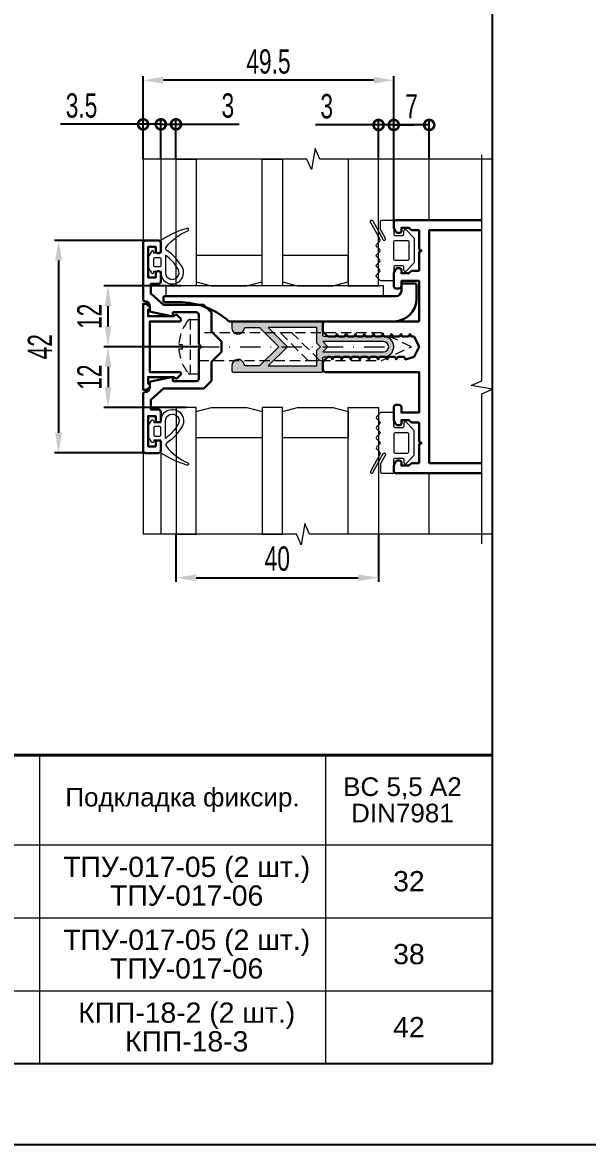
# Model space of a CAD drawing. Extents: x -37 to 8820, y -336 to 478.
# Drawn here: x 8322 to 8391.7, y 0 to 138.5 of the extents above; entities that cross this region are included whole.
import ezdxf

# ---------------------------------------------------------------- set-up
doc = ezdxf.new("R2010")
doc.units = 0
doc.header["$LTSCALE"] = 5
doc.linetypes.add('DASHDOT', pattern=[1, 0.5, -0.25, 0, -0.25])
doc.linetypes.add('HIDDEN', pattern=[0.375, 0.25, -0.125])
doc.layers.get('0').update_dxf_attribs({"linetype": 'CONTINUOUS', "lineweight": 30})
doc.layers.get('DEFPOINTS').update_dxf_attribs({"linetype": 'CONTINUOUS'})
for name, color, linetype, lineweight in [('1', 6, 'DASHDOT', 13), ('2', 3, 'HIDDEN', 13), ('3', 1, 'CONTINUOUS', 20), ('Dimentions', 5, 'CONTINUOUS', 15), ('Glass', 5, 'CONTINUOUS', 20), ('Герлен', 7, 'CONTINUOUS', 60), ('Зигзаг', 1, 'CONTINUOUS', 15), ('Конструкции', 252, 'CONTINUOUS', 20), ('Подкладки', 1, 'CONTINUOUS', 20), ('Рамки', 1, 'CONTINUOUS', 15), ('Текстовый', 7, 'CONTINUOUS', 9), ('Уплотнители', 1, 'CONTINUOUS', 20), ('Штриховка', 1, 'CONTINUOUS', 5)]:
    doc.layers.add(name, color=color, linetype=linetype, lineweight=lineweight)
doc.layers.add('Скрытые', color=14, linetype='CONTINUOUS', plot=False)
doc.styles.add('3', font='RUSS.SHX', dxfattribs={"width": 0.7, "height": 3})
doc.styles.add('4', font='RUSS.shx', dxfattribs={"width": 0.7, "height": 3.5})
doc.styles.add('Каталожный', font='arial.ttf', dxfattribs={"height": 2.5})
doc.dimstyles.new('MX1_6', dxfattribs={"dimtxt": 3, "dimasz": 2.5, "dimexe": 0.5, "dimexo": 0, "dimgap": 0.8, "dimtad": 1, "dimlfac": 1.6, "dimdsep": 46, "dimtxsty": '3', "dimcen": 0, "dimclrd": 256, "dimclre": 256, "dimclrt": 256, "dimaunit": 1, "dimadec": 0, "dimazin": 0, "dimtfac": 1, "dimtmove": 0, "dimatfit": 1, "dimfxl": 1, "dimtvp": 1, "dimtolj": 1, "dimtzin": 0, "dimarcsym": 0})

# ---------------------------------------------------------------- blocks, each defined once
blk = doc.blocks.new('_DotSmall')
at = {"color": 0, "linetype": 'ByBlock', "const_width": 0.5}
blk.add_lwpolyline([(-0.0625, 0, 1), (0.0625, 0, 1)], format="xyb", close=True, dxfattribs=at)
blk = doc.blocks.new('*D97')
at = {"layer": 'DEFPOINTS', "color": 0, "linetype": 'Continuous', "transparency": 16777216}
for p in [(8367.82, 125.89), (8365.94, 121.67), (8367.82, 113.82)]:
    blk.add_point(p, dxfattribs=at)
at = {"layer": 'Dimentions', "linetype": 'Continuous', "lineweight": -2, "transparency": 16777216}
for p, q in [((8365.94, 121.67), (8365.94, 126.39)), ((8367.82, 113.82), (8367.82, 126.39)), ((8365.94, 125.89), (8358.14, 125.89)), ((8367.82, 125.89), (8365.94, 125.89)), ((8367.82, 125.89), (8370.32, 125.89))]:
    blk.add_line(p, q, dxfattribs=at)
at = {"layer": 'Dimentions', "linetype": 'Continuous', "lineweight": -2, "transparency": 16777216, "xscale": 2.5, "yscale": 2.5, "zscale": 2.5}
blk.add_blockref('_DotSmall', (8365.94, 125.89), dxfattribs=at)
at = {"layer": 'Dimentions', "linetype": 'Continuous', "lineweight": -2, "transparency": 16777216, "xscale": 2.5, "yscale": 2.5, "zscale": 2.5, "rotation": 180}
blk.add_blockref('_DotSmall', (8367.82, 125.89), dxfattribs=at)
at = {"layer": 'Dimentions', "linetype": 'Continuous', "transparency": 16777216, "insert": (8359.54, 128.19), "char_height": 3, "attachment_point": 5, "style": '3'}
blk.add_mtext('\\A1;3', dxfattribs=at)
blk = doc.blocks.new('*D98')
at = {"layer": 'DEFPOINTS', "color": 0, "linetype": 'Continuous', "transparency": 16777216}
for p in [(8336.88, 131.41), (8336.88, 121.67), (8367.82, 121.67)]:
    blk.add_point(p, dxfattribs=at)
at = {"layer": 'Dimentions', "linetype": 'Continuous', "lineweight": -2, "transparency": 16777216}
for p, q in [((8336.88, 121.67), (8336.88, 131.91)), ((8367.82, 121.67), (8367.82, 131.91)), ((8365.32, 131.41), (8339.38, 131.41))]:
    blk.add_line(p, q, dxfattribs=at)
at = {"layer": 'Dimentions', "linetype": 'Continuous', "transparency": 16777216}
for points in [[(8339.38, 131.83), (8339.38, 130.99), (8336.88, 131.41)], [(8365.32, 131.83), (8365.32, 130.99), (8367.82, 131.41)]]:
    blk.add_solid(points, dxfattribs=at)
at = {"layer": 'Dimentions', "linetype": 'Continuous', "transparency": 16777216, "insert": (8352.35, 133.71), "char_height": 3, "attachment_point": 5, "style": '3'}
blk.add_mtext('\\A1;49.5', dxfattribs=at)
blk = doc.blocks.new('*D99')
at = {"layer": 'DEFPOINTS', "color": 0, "linetype": 'Continuous', "transparency": 16777216}
for p in [(8340.94, 75.36), (8365.94, 75.36), (8365.94, 69.98)]:
    blk.add_point(p, dxfattribs=at)
at = {"layer": 'Dimentions', "linetype": 'Continuous', "lineweight": -2, "transparency": 16777216}
for p, q in [((8340.94, 75.36), (8340.94, 69.48)), ((8365.94, 75.36), (8365.94, 69.48)), ((8343.44, 69.98), (8363.44, 69.98))]:
    blk.add_line(p, q, dxfattribs=at)
at = {"layer": 'Dimentions', "linetype": 'Continuous', "transparency": 16777216}
for points in [[(8343.44, 70.4), (8343.44, 69.57), (8340.94, 69.98)], [(8363.44, 70.4), (8363.44, 69.57), (8365.94, 69.98)]]:
    blk.add_solid(points, dxfattribs=at)
at = {"layer": 'Dimentions', "linetype": 'Continuous', "transparency": 16777216, "insert": (8353.44, 72.33), "char_height": 3, "attachment_point": 5, "style": '3'}
blk.add_mtext('\\A1;40', dxfattribs=at)
blk = doc.blocks.new('*D100')
at = {"layer": 'DEFPOINTS', "color": 0, "linetype": 'Continuous', "transparency": 16777216}
for p in [(8340.94, 125.97), (8339.07, 121.67), (8340.94, 121.67)]:
    blk.add_point(p, dxfattribs=at)
at = {"layer": 'Dimentions', "linetype": 'Continuous', "lineweight": -2, "transparency": 16777216}
for p, q in [((8339.07, 121.67), (8339.07, 126.47)), ((8340.94, 121.67), (8340.94, 126.47)), ((8339.07, 125.97), (8336.57, 125.97)), ((8339.07, 125.97), (8340.94, 125.97)), ((8340.94, 125.97), (8348.74, 125.97))]:
    blk.add_line(p, q, dxfattribs=at)
at = {"layer": 'Dimentions', "linetype": 'Continuous', "lineweight": -2, "transparency": 16777216, "xscale": 2.5, "yscale": 2.5, "zscale": 2.5}
blk.add_blockref('_DotSmall', (8339.07, 125.97), dxfattribs=at)
at = {"layer": 'Dimentions', "linetype": 'Continuous', "lineweight": -2, "transparency": 16777216, "xscale": 2.5, "yscale": 2.5, "zscale": 2.5, "rotation": 180}
blk.add_blockref('_DotSmall', (8340.94, 125.97), dxfattribs=at)
at = {"layer": 'Dimentions', "linetype": 'Continuous', "transparency": 16777216, "insert": (8347.34, 128.27), "char_height": 3, "attachment_point": 5, "style": '3'}
blk.add_mtext('\\A1;3', dxfattribs=at)
blk = doc.blocks.new('*D101')
at = {"layer": 'DEFPOINTS', "color": 0, "linetype": 'Continuous', "transparency": 16777216}
for p in [(8367.82, 125.89), (8367.82, 121.67), (8372.19, 121.67)]:
    blk.add_point(p, dxfattribs=at)
at = {"layer": 'Dimentions', "linetype": 'Continuous', "lineweight": -2, "transparency": 16777216}
for p, q in [((8367.82, 121.67), (8367.82, 126.39)), ((8372.19, 121.67), (8372.19, 126.39)), ((8372.19, 125.89), (8367.82, 125.89))]:
    blk.add_line(p, q, dxfattribs=at)
at = {"layer": 'Dimentions', "linetype": 'Continuous', "lineweight": -2, "transparency": 16777216, "xscale": 2.5, "yscale": 2.5, "zscale": 2.5, "rotation": 180}
blk.add_blockref('_DotSmall', (8367.82, 125.89), dxfattribs=at)
at = {"layer": 'Dimentions', "linetype": 'Continuous', "lineweight": -2, "transparency": 16777216, "xscale": 2.5, "yscale": 2.5, "zscale": 2.5}
blk.add_blockref('_DotSmall', (8372.19, 125.89), dxfattribs=at)
at = {"layer": 'Dimentions', "linetype": 'Continuous', "transparency": 16777216, "insert": (8370, 128.19), "char_height": 3, "attachment_point": 5, "style": '3'}
blk.add_mtext('\\A1;7', dxfattribs=at)
blk = doc.blocks.new('*D102')
at = {"layer": 'DEFPOINTS', "color": 0, "linetype": 'Continuous', "transparency": 16777216}
for p in [(8336.88, 125.97), (8339.07, 122.21), (8336.88, 121.67)]:
    blk.add_point(p, dxfattribs=at)
at = {"layer": 'Dimentions', "linetype": 'Continuous', "lineweight": -2, "transparency": 16777216}
for p, q in [((8336.88, 121.67), (8336.88, 126.47)), ((8339.07, 122.21), (8339.07, 126.47)), ((8336.88, 125.97), (8326.68, 125.97)), ((8339.07, 125.97), (8336.88, 125.97)), ((8339.07, 125.97), (8341.57, 125.97))]:
    blk.add_line(p, q, dxfattribs=at)
at = {"layer": 'Dimentions', "linetype": 'Continuous', "lineweight": -2, "transparency": 16777216, "xscale": 2.5, "yscale": 2.5, "zscale": 2.5}
blk.add_blockref('_DotSmall', (8336.88, 125.97), dxfattribs=at)
at = {"layer": 'Dimentions', "linetype": 'Continuous', "lineweight": -2, "transparency": 16777216, "xscale": 2.5, "yscale": 2.5, "zscale": 2.5, "rotation": 180}
blk.add_blockref('_DotSmall', (8339.07, 125.97), dxfattribs=at)
at = {"layer": 'Dimentions', "linetype": 'Continuous', "transparency": 16777216, "insert": (8329.28, 128.27), "char_height": 3, "attachment_point": 5, "style": '3'}
blk.add_mtext('\\A1;3.5', dxfattribs=at)
blk = doc.blocks.new('KP45571')
at = {"lineweight": -2, "flags": 128}
blk.add_lwpolyline([(6.21, -5.01, -0.414214), (6.21, -5.44), (5.54, -6.11, -0.668179), (5, -5.88), (5, 0), (-5, 0), (-5, -5.88, -0.668179), (-5.54, -6.11), (-6.21, -5.44, -0.414214), (-6.21, -5.01), (-6, -4.8), (-6, 0.3), (-7.3, 0.3), (-7.3, 0.3, -0.414214), (-7.6, 0), (-8, 0), (-8.5, 0.7), (-8.5, 1.3), (8.5, 1.3), (8.5, 0.7), (8, 0), (7.6, 0, -0.414214), (7.3, 0.3), (6, 0.3), (6, -4.8)], format="xyb", close=True, dxfattribs=at)
at = {"layer": '3', "style": '4', "width": 0.7, "flags": 3}
blk.add_attdef('КП45571', (0, 1.3), '', height=3.5, dxfattribs=at)
blk = doc.blocks.new('*D202')
at = {"layer": 'DEFPOINTS', "color": 0, "transparency": 16777216}
for p in [(8332.55, 106.01), (8341.57, 106.01), (8343.75, 98.51)]:
    blk.add_point(p, dxfattribs=at)
at = {"layer": 'Dimentions', "lineweight": -2, "transparency": 16777216}
for p, q in [((8341.57, 106.01), (8332.05, 106.01)), ((8332.55, 101.01), (8332.55, 103.51)), ((8343.75, 98.51), (8332.05, 98.51))]:
    blk.add_line(p, q, dxfattribs=at)
at = {"layer": 'Dimentions', "transparency": 16777216}
for points in [[(8332.14, 103.51), (8332.97, 103.51), (8332.55, 106.01)], [(8332.14, 101.01), (8332.97, 101.01), (8332.55, 98.51)]]:
    blk.add_solid(points, dxfattribs=at)
at = {"layer": 'Dimentions', "transparency": 16777216, "insert": (8330.25, 102.26), "char_height": 3, "attachment_point": 5, "rotation": 90, "style": '3'}
blk.add_mtext('\\A1;12', dxfattribs=at)
blk = doc.blocks.new('*D203')
at = {"layer": 'DEFPOINTS', "color": 0, "transparency": 16777216}
for p in [(8343.75, 98.51), (8332.55, 91.01), (8342.19, 91.01)]:
    blk.add_point(p, dxfattribs=at)
at = {"layer": 'Dimentions', "lineweight": -2, "transparency": 16777216}
for p, q in [((8343.75, 98.51), (8332.05, 98.51)), ((8332.55, 96.01), (8332.55, 93.51)), ((8342.19, 91.01), (8332.05, 91.01))]:
    blk.add_line(p, q, dxfattribs=at)
at = {"layer": 'Dimentions', "transparency": 16777216}
for points in [[(8332.14, 96.01), (8332.97, 96.01), (8332.55, 98.51)], [(8332.14, 93.51), (8332.97, 93.51), (8332.55, 91.01)]]:
    blk.add_solid(points, dxfattribs=at)
at = {"layer": 'Dimentions', "transparency": 16777216, "insert": (8330.25, 94.76), "char_height": 3, "attachment_point": 5, "rotation": 90, "style": '3'}
blk.add_mtext('\\A1;12', dxfattribs=at)
blk = doc.blocks.new('*D204')
at = {"layer": 'DEFPOINTS', "color": 0, "transparency": 16777216}
for p in [(8337.19, 111.64), (8326.45, 85.39), (8337.19, 85.39)]:
    blk.add_point(p, dxfattribs=at)
at = {"layer": 'Dimentions', "lineweight": -2, "transparency": 16777216}
for p, q in [((8337.19, 111.64), (8325.95, 111.64)), ((8326.45, 109.14), (8326.45, 87.89)), ((8337.19, 85.39), (8325.95, 85.39))]:
    blk.add_line(p, q, dxfattribs=at)
at = {"layer": 'Dimentions', "transparency": 16777216}
for points in [[(8326.03, 109.14), (8326.87, 109.14), (8326.45, 111.64)], [(8326.03, 87.89), (8326.87, 87.89), (8326.45, 85.39)]]:
    blk.add_solid(points, dxfattribs=at)
at = {"layer": 'Dimentions', "transparency": 16777216, "insert": (8324.15, 98.51), "char_height": 3, "attachment_point": 5, "rotation": 90, "style": '3'}
blk.add_mtext('\\A1;42', dxfattribs=at)

msp = doc.modelspace()

# ---------------------------------------------------------------- hatches: boundary and pattern name
at = {"layer": 'Штриховка'}
h = msp.add_hatch(color=256, dxfattribs=at)
h.dxf.hatch_style = 1
edge = h.paths.add_edge_path(flags=16)
edge.add_line((8359.692, 98.5119), (8359.067, 97.8869))
edge.add_line((8359.067, 97.8869), (8366.567, 97.8869))
edge.add_arc((8366.567, 98.5119), 0.625, 270, 450)
edge.add_line((8366.567, 99.1369), (8359.067, 99.1369))
edge.add_line((8359.067, 99.1369), (8359.692, 98.5119))
h.paths.add_polyline_path([(8358.317, 98.0726), (8358.7563, 98.5119), (8358.317, 98.9512), (8358.317, 100.8869), (8352.3151, 100.8869), (8354.6901, 98.5119), (8352.3151, 96.1369), (8358.317, 96.1369)], flags=16)
edge = h.paths.add_edge_path()
edge.add_line((8359.067, 95.5744), (8359.067, 97.1056))
edge.add_arc((8359.2232, 97.1056), 0.1562, 90, 180, ccw=False)
edge.add_line((8359.2232, 97.2619), (8363.317, 97.2619))
edge.add_arc((8363.442, 97.3556), 0.1562, 216.869898, 323.130102)
edge.add_line((8363.567, 97.2619), (8366.567, 97.2619))
edge.add_arc((8366.567, 98.5119), 1.25, 270, 450)
edge.add_line((8366.567, 99.7619), (8363.567, 99.7619))
edge.add_arc((8363.442, 99.6681), 0.1562, 36.869898, 143.130102)
edge.add_line((8363.317, 99.7619), (8359.2232, 99.7619))
edge.add_arc((8359.2232, 99.9181), 0.1562, 180, 270, ccw=False)
edge.add_line((8359.067, 99.9181), (8359.067, 101.4494))
edge.add_arc((8358.8795, 101.4494), 0.1875, 0, 90)
edge.add_line((8358.8795, 101.6369), (8348.0045, 101.6369))
edge.add_arc((8348.0045, 101.4494), 0.1875, 90, 180)
edge.add_line((8347.817, 101.4494), (8347.817, 100.8556))
edge.add_arc((8348.5982, 100.8556), 0.7812, 180, 350.718201)
edge.add_arc((8349.5543, 100.6994), 0.1875, 90, 170.718201, ccw=False)
edge.add_line((8349.5543, 100.8869), (8351.2545, 100.8869))
edge.add_line((8351.2545, 100.8869), (8353.6295, 98.5119))
edge.add_line((8353.6295, 98.5119), (8351.2545, 96.1369))
edge.add_line((8351.2545, 96.1369), (8349.5543, 96.1369))
edge.add_arc((8349.5543, 96.3244), 0.1875, 189.281799, 270, ccw=False)
edge.add_arc((8348.5982, 96.1681), 0.7812, 9.281799, 180)
edge.add_line((8347.817, 96.1681), (8347.817, 95.5744))
edge.add_arc((8348.0045, 95.5744), 0.1875, 180, 270)
edge.add_line((8348.0045, 95.3869), (8358.8795, 95.3869))
edge.add_arc((8358.8795, 95.5744), 0.1875, 270, 360)

# ---------------------------------------------------------------- linework, layer by layer
msp.add_lwpolyline([(8378.6821, 82.8869), (8368.1295, 82.8869, -0.41421356), (8367.817, 83.1994), (8367.817, 83.7801, -0.11643382), (8367.8368, 83.864), (8368.0777, 84.3457, -0.28407904), (8368.2454, 84.4494), (8368.567, 84.4494, -0.41421356), (8368.7545, 84.2619), (8368.7545, 83.8244), (8369.692, 83.8244), (8369.9496, 84.082, -0.19891237), (8370.0821, 84.1369), (8370.942, 84.1369), (8370.942, 86.3648, -0.28407904), (8371.0456, 86.5325), (8371.2545, 86.6369), (8371.0456, 86.7413, -0.28407904), (8370.942, 86.909), (8370.942, 89.1369), (8370.0821, 89.1369, -0.19891237), (8369.9496, 89.1918), (8369.692, 89.4494), (8368.7545, 89.4494), (8368.7545, 89.0119, -0.41421356), (8368.567, 88.8244), (8368.2454, 88.8244, -0.28407904), (8368.0777, 88.928), (8367.8368, 89.4098, -0.11643382), (8367.817, 89.4937), (8367.817, 91.0119, -0.41421356), (8368.1295, 91.3244), (8368.442, 91.3244, -0.41421356), (8368.7545, 91.0119), (8368.7545, 90.3869), (8370.942, 90.3869), (8370.942, 95.3869), (8359.3795, 95.3869, -0.41421356), (8359.067, 95.6994), (8359.067, 96.5592, -0.19891237), (8359.1219, 96.6918), (8359.6371, 97.207, -0.19891237), (8359.7696, 97.2619), (8359.9823, 97.2619, -0.28407904), (8360.15, 97.1582), (8360.2545, 96.9494), (8360.3589, 97.1582, -0.28407904), (8360.5266, 97.2619), (8361.1073, 97.2619, -0.28407904), (8361.275, 97.1582), (8361.3795, 96.9494), (8361.4839, 97.1582, -0.28407904), (8361.6516, 97.2619), (8362.2323, 97.2619, -0.28407904), (8362.4, 97.1582), (8362.5045, 96.9494), (8362.6089, 97.1582, -0.28407904), (8362.7766, 97.2619), (8363.3573, 97.2619, -0.28407904), (8363.525, 97.1582), (8363.6295, 96.9494), (8363.7339, 97.1582, -0.28407904), (8363.9016, 97.2619), (8364.4823, 97.2619, -0.28407904), (8364.65, 97.1582), (8364.7545, 96.9494), (8364.8589, 97.1582, -0.28407904), (8365.0266, 97.2619), (8365.6073, 97.2619, -0.28407904), (8365.775, 97.1582), (8365.8795, 96.9494), (8365.9839, 97.1582, -0.28407904), (8366.1516, 97.2619), (8366.7323, 97.2619, -0.28407904), (8366.9, 97.1582), (8367.0045, 96.9494), (8367.1089, 97.1582, -0.28407904), (8367.2766, 97.2619), (8367.8573, 97.2619, -0.28407904), (8368.025, 97.1582), (8368.1295, 96.9494), (8368.2339, 97.1582, -0.28407904), (8368.4016, 97.2619), (8368.9823, 97.2619, -0.28407904), (8369.15, 97.1582), (8369.2545, 96.9494), (8370.317, 97.2619), (8370.942, 98.5119), (8370.317, 99.7619), (8370.0891, 99.7619, -0.28407904), (8369.9214, 99.8655), (8369.817, 100.0744), (8369.7125, 99.8655, -0.28407904), (8369.5448, 99.7619), (8368.9641, 99.7619, -0.28407904), (8368.7964, 99.8655), (8368.692, 100.0744), (8368.5875, 99.8655, -0.28407904), (8368.4198, 99.7619), (8367.8391, 99.7619, -0.28407904), (8367.6714, 99.8655), (8367.567, 100.0744), (8367.4625, 99.8655, -0.28407904), (8367.2948, 99.7619), (8366.7141, 99.7619, -0.28407904), (8366.5464, 99.8655), (8366.442, 100.0744), (8366.3375, 99.8655, -0.28407904), (8366.1698, 99.7619), (8365.5891, 99.7619, -0.28407904), (8365.4214, 99.8655), (8365.317, 100.0744), (8365.2125, 99.8655, -0.28407904), (8365.0448, 99.7619), (8364.4641, 99.7619, -0.28407904), (8364.2964, 99.8655), (8364.192, 100.0744), (8364.0875, 99.8655, -0.28407904), (8363.9198, 99.7619), (8363.3391, 99.7619, -0.28407904), (8363.1714, 99.8655), (8363.067, 100.0744), (8362.9625, 99.8655, -0.28407904), (8362.7948, 99.7619), (8362.2141, 99.7619, -0.28407904), (8362.0464, 99.8655), (8361.942, 100.0744), (8361.8375, 99.8655, -0.28407904), (8361.6698, 99.7619), (8361.0891, 99.7619, -0.28407904), (8360.9214, 99.8655), (8360.817, 100.0744), (8360.7125, 99.8655, -0.28407904), (8360.5448, 99.7619), (8359.7696, 99.7619, -0.19891237), (8359.6371, 99.8168), (8359.1219, 100.332, -0.19891237), (8359.067, 100.4646), (8359.067, 101.3244, -0.41421356), (8359.3795, 101.6369), (8370.942, 101.6369), (8370.942, 106.6369), (8368.7545, 106.6369), (8368.7545, 106.0119, -0.41421356), (8368.442, 105.6994), (8368.1295, 105.6994, -0.41421356), (8367.817, 106.0119), (8367.817, 107.5301, -0.11643382), (8367.8368, 107.614), (8368.0777, 108.0957, -0.28407904), (8368.2454, 108.1994), (8368.567, 108.1994, -0.41421356), (8368.7545, 108.0119), (8368.7545, 107.5744), (8369.692, 107.5744), (8369.9496, 107.832, -0.19891237), (8370.0821, 107.8869), (8370.942, 107.8869), (8370.942, 110.1148, -0.28407904), (8371.0456, 110.2825), (8371.2545, 110.3869), (8371.0456, 110.4913, -0.28407904), (8370.942, 110.659), (8370.942, 112.8869), (8370.0821, 112.8869, -0.19891237), (8369.9496, 112.9418), (8369.692, 113.1994), (8368.7545, 113.1994), (8368.7545, 112.7619, -0.41421356), (8368.567, 112.5744), (8368.2454, 112.5744, -0.28407904), (8368.0777, 112.678), (8367.8368, 113.1598, -0.11643382), (8367.817, 113.2437), (8367.817, 113.8244, -0.41421356), (8368.1295, 114.1369), (8378.6821, 114.1369)], format="xyb")
msp.add_lwpolyline([(8378.6821, 84.1369), (8372.192, 84.1369), (8372.192, 112.8869), (8378.6821, 112.8869)])
for points in [[(8339.067, 106.5744), (8339.067, 107.6369, 0.41421356), (8338.8795, 107.8244), (8338.6295, 107.8244, 0.41421356), (8338.442, 107.6369), (8338.442, 107.0744), (8337.5045, 107.0744), (8337.5045, 110.8244), (8338.442, 110.8244), (8338.442, 110.2619, 0.41421356), (8338.6295, 110.0744), (8338.8795, 110.0744, 0.41421356), (8339.067, 110.2619), (8339.067, 111.3244, 0.41421356), (8338.7545, 111.6369), (8337.192, 111.6369, 0.41421356), (8336.8795, 111.3244), (8336.8795, 104.3244, 0.41421356), (8337.067, 104.1369, -0.41421356), (8337.692, 103.5119), (8337.692, 102.9808, 0.35411857), (8337.8405, 102.7974), (8340.3405, 102.266, 0.47697553), (8340.567, 102.4494), (8340.567, 102.7619), (8343.442, 102.7619, -0.41421356), (8343.7545, 102.4494), (8343.7545, 98.9021, 0.19891237), (8343.8094, 98.7695), (8344.067, 98.5119), (8343.8094, 98.2543, 0.19891237), (8343.7545, 98.1217), (8343.7545, 94.5744, -0.41421356), (8343.442, 94.2619), (8340.567, 94.2619), (8340.567, 94.5744, 0.47697553), (8340.3405, 94.7578), (8337.8405, 94.2264, 0.35411857), (8337.692, 94.043), (8337.692, 93.5119, -0.41421356), (8337.067, 92.8869, 0.41421356), (8336.8795, 92.6994), (8336.8795, 85.6994, 0.41421356), (8337.192, 85.3869), (8338.7545, 85.3869, 0.41421356), (8339.067, 85.6994), (8339.067, 86.7619, 0.41421356), (8338.8795, 86.9494), (8338.6295, 86.9494, 0.41421356), (8338.442, 86.7619), (8338.442, 86.1994), (8337.5045, 86.1994), (8337.5045, 89.9494), (8338.442, 89.9494), (8338.442, 89.3869, 0.41421356), (8338.6295, 89.1994), (8338.8795, 89.1994, 0.41421356), (8339.067, 89.3869), (8339.067, 90.4494, 0.41421356), (8338.7545, 90.7619), (8337.817, 90.7619), (8337.8168, 91.9494), (8339.3795, 93.3556), (8344.3018, 93.3556, 0.19891237), (8344.4344, 93.4106), (8345.2621, 94.2382, 0.19891237), (8345.317, 94.3708), (8345.317, 96.6369), (8346.5121, 97.832, 0.19891237), (8346.567, 97.9646), (8346.567, 99.0592, 0.19891237), (8346.5121, 99.1918), (8345.317, 100.3869), (8345.317, 102.653, 0.19891237), (8345.2621, 102.7856), (8344.4344, 103.6132, 0.19891237), (8344.3018, 103.6681), (8339.3795, 103.6681), (8337.817, 105.0744), (8337.817, 106.2619), (8338.7545, 106.2619, 0.41421356)], [(8347.5617, 101.6369, -0.18203679), (8347.438, 101.6835, 0.18203679), (8341.2545, 104.0119), (8339.567, 104.0119, -0.41421356), (8339.3795, 104.1994), (8339.3795, 104.5744, -0.41421356), (8339.567, 104.7619), (8368.1295, 104.7619, 0.41421356), (8368.7545, 105.3869), (8368.7545, 106.1369, -0.41421356), (8368.942, 106.3244), (8370.442, 106.3244, -0.41421356), (8370.6295, 106.1369), (8370.6295, 104.4494, -0.41421356), (8367.817, 101.6369)]]:
    msp.add_lwpolyline(points, format="xyb", close=True)
at = {"layer": '1'}
msp.add_line((8343.7545, 98.5119), (8367.5045, 98.5119), dxfattribs=at)
at = {"layer": '2'}
msp.add_line((8342.6984, 101.8869), (8342.6984, 95.1369), dxfattribs=at)
msp.add_lwpolyline([(8341.2916, 98.7575, -0.16184886), (8342.4574, 101.7733, -0.22388754), (8342.6984, 101.8869), (8343.7545, 101.8869), (8343.7545, 95.1369), (8342.6984, 95.1369, -0.22388754), (8342.4574, 95.2505, -0.16184886), (8341.2916, 98.2663), (8341.7293, 98.2663), (8341.7293, 98.7575)], format="xyb", close=True, dxfattribs=at)
for points in [[(8343.7545, 96.7931), (8366.3186, 96.7931), (8370.0045, 98.5119), (8366.3186, 100.2306), (8343.7545, 100.2306)], [(8353.8236, 100.2306), (8357.2611, 96.7931), (8358.6934, 96.7931), (8355.2559, 100.2306)]]:
    msp.add_lwpolyline(points, close=True, dxfattribs=at)
at = {"layer": '3'}
for points in [[(8342.4061, 112.8355, 1.0422603), (8342.2786, 113.1205, 0.06938651), (8339.1392, 111.6833, 0.25612166), (8339.067, 111.5516), (8339.067, 110.0431), (8338.192, 110.0431), (8338.192, 110.1994, 0.76732699), (8337.9004, 110.2775), (8337.5879, 109.7363, 0.1316525), (8337.567, 109.6581), (8337.567, 108.2407, 0.1316525), (8337.5879, 108.1625), (8337.9004, 107.6213, 0.76732699), (8338.192, 107.6994), (8338.192, 107.8556), (8339.067, 107.8556), (8339.067, 107.6681, 1.30631166), (8341.6878, 108.3768, 0.11066769), (8339.8276, 110.3793, -0.42927293), (8339.7562, 110.8267, -0.13544749)], [(8339.067, 109.3869), (8339.067, 108.5119, -0.41421356), (8338.9107, 108.3556), (8338.3482, 108.3556, -0.41421356), (8338.192, 108.5119), (8338.192, 109.3869, -0.41421356), (8338.3482, 109.5431), (8338.9107, 109.5431, -0.41421356)], [(8339.6295, 107.6681, 1.30631166), (8341.202, 108.0934, 0.10411857), (8339.6295, 109.8306)], [(8359.067, 95.5744), (8359.067, 97.1056, -0.41421356), (8359.2232, 97.2619), (8363.317, 97.2619, 0.5), (8363.567, 97.2619), (8366.567, 97.2619, 1), (8366.567, 99.7619), (8363.567, 99.7619, 0.5), (8363.317, 99.7619), (8359.2232, 99.7619, -0.41421356), (8359.067, 99.9181), (8359.067, 101.4494, 0.41421356), (8358.8795, 101.6369), (8348.0045, 101.6369, 0.41421356), (8347.817, 101.4494), (8347.817, 100.8556, 0.92211283), (8349.3692, 100.7296, -0.36752318), (8349.5543, 100.8869), (8351.2545, 100.8869), (8353.6295, 98.5119), (8351.2545, 96.1369), (8349.5543, 96.1369, -0.36752318), (8349.3692, 96.2942, 0.92211283), (8347.817, 96.1681), (8347.817, 95.5744, 0.41421356), (8348.0045, 95.3869), (8358.8795, 95.3869, 0.41421356)], [(8359.692, 98.5119), (8359.067, 97.8869), (8366.567, 97.8869, 1), (8366.567, 99.1369), (8359.067, 99.1369), (8359.692, 98.5119)], [(8342.4061, 84.1883, -1.0422603), (8342.2786, 83.9033, -0.06938651), (8339.1392, 85.3405, -0.25612166), (8339.067, 85.4722), (8339.067, 86.9806), (8338.192, 86.9806), (8338.192, 86.8244, -0.76732699), (8337.9004, 86.7463), (8337.5879, 87.2875, -0.1316525), (8337.567, 87.3657), (8337.567, 88.7831, -0.1316525), (8337.5879, 88.8613), (8337.9004, 89.4025, -0.76732699), (8338.192, 89.3244), (8338.192, 89.1681), (8339.067, 89.1681), (8339.067, 89.3556, -1.30631166), (8341.6878, 88.647, -0.11066769), (8339.8276, 86.6445, 0.42927293), (8339.7562, 86.1971, 0.13544749)], [(8339.6295, 89.3556, -1.30631166), (8341.202, 88.9304, -0.10411857), (8339.6295, 87.1931)], [(8339.067, 87.6369), (8339.067, 88.5119, 0.41421356), (8338.9107, 88.6681), (8338.3482, 88.6681, 0.41421356), (8338.192, 88.5119), (8338.192, 87.6369, 0.41421356), (8338.3482, 87.4806), (8338.9107, 87.4806, 0.41421356)]]:
    msp.add_lwpolyline(points, format="xyb", close=True, dxfattribs=at)
msp.add_lwpolyline([(8358.317, 98.0726), (8358.7563, 98.5119), (8358.317, 98.9512), (8358.317, 100.8869), (8352.3151, 100.8869), (8354.6901, 98.5119), (8352.3151, 96.1369), (8358.317, 96.1369)], close=True, dxfattribs=at)
at = {"layer": 'Glass'}
for points in [[(8343.442, 121.6671), (8343.442, 106.0119), (8340.942, 106.0119), (8340.942, 121.6671)], [(8354.067, 121.6671), (8354.067, 106.0118), (8351.567, 106.0118), (8351.567, 121.6671)], [(8362.192, 121.6671), (8362.192, 106.0118), (8365.942, 106.0118), (8365.942, 121.6671)], [(8351.567, 106.5142), (8351.567, 109.7618), (8343.442, 109.7618), (8343.442, 106.5142), (8345.317, 106.0118), (8349.692, 106.0118)], [(8362.192, 106.5142), (8362.192, 109.7618), (8354.067, 109.7618), (8354.067, 106.5142), (8355.942, 106.0118), (8360.317, 106.0118)], [(8343.442, 75.3567), (8343.442, 91.0119), (8340.942, 91.0119), (8340.942, 75.3567)], [(8351.567, 90.5096), (8351.567, 87.262), (8343.442, 87.262), (8343.442, 90.5096), (8345.317, 91.012), (8349.692, 91.012)], [(8354.067, 75.3567), (8354.067, 91.012), (8351.567, 91.012), (8351.567, 75.3567)], [(8362.192, 90.5096), (8362.192, 87.262), (8354.067, 87.262), (8354.067, 90.5096), (8355.942, 91.012), (8360.317, 91.012)], [(8362.192, 75.3567), (8362.192, 91.012), (8365.942, 91.012), (8365.942, 75.3567)]]:
    msp.add_lwpolyline(points, close=True, dxfattribs=at)
at = {"layer": 'Герлен', "lineweight": 40}
msp.add_line((8215, 48.0868), (8380, 48.0868), dxfattribs=at)
at = {"layer": 'Зигзаг'}
for points in [[(8380, 121.6671), (8358.695, 121.6671), (8358.1142, 122.985), (8357.6786, 120.3723), (8357.0961, 121.6671), (8336.8795, 121.6671)], [(8378.6821, 74.1601), (8378.6821, 92.6851), (8380, 93.2659), (8377.3873, 93.7016), (8378.6821, 94.2841), (8378.6821, 122.2107)], [(8380, 75.3567), (8357.4097, 75.3567), (8356.8288, 76.6746), (8356.3932, 74.0619), (8355.8107, 75.3567), (8336.8795, 75.3567)]]:
    msp.add_lwpolyline(points, dxfattribs=at)
at = {"layer": 'Конструкции'}
for p, q in [((8372.192, 114.1369), (8372.192, 121.6671)), ((8372.192, 75.3567), (8372.192, 82.8869))]:
    msp.add_line(p, q, dxfattribs=at)
for points in [[(8336.8795, 121.6671), (8336.8795, 111.3244)], [(8339.067, 121.6671), (8339.067, 111.3244)], [(8336.8795, 85.6994), (8336.8795, 75.3567)], [(8339.067, 85.6994), (8339.067, 75.3567)]]:
    msp.add_lwpolyline(points, dxfattribs=at)
at = {"layer": 'Подкладки'}
msp.add_lwpolyline([(8339.692, 106.0119), (8339.692, 104.7619), (8366.567, 104.7619), (8366.567, 106.0119)], close=True, dxfattribs=at)
at = {"layer": 'Рамки'}
for p, q in [((8324.104, 48.0868), (8324.104, 10)), ((8359.375, 48.0868), (8359.375, 10)), ((8215, 37), (8380, 37)), ((8215, 28), (8380, 28)), ((8215, 19), (8380, 19)), ((8215, 10), (8380, 10))]:
    msp.add_line(p, q, dxfattribs=at)
at = {"layer": 'Скрытые', "linetype": 'Continuous'}
for points in [[(8400, 297), (8190, 297), (8190, 0), (8400, 0)], [(8380, 10), (8380, 287), (8215, 287), (8215, 10)]]:
    msp.add_lwpolyline(points, close=True, dxfattribs=at)
at = {"layer": 'Уплотнители'}
for points in [[(8366.7778, 111.8677), (8366.2109, 112.9127, -0.12491271), (8366.192, 112.9872), (8366.192, 113.9806, -0.41421356), (8366.3482, 114.1369), (8367.817, 114.1369), (8367.817, 112.4181, 0.41421356), (8367.9732, 112.2619), (8368.9107, 112.2619, 0.41421356), (8369.067, 112.4181), (8369.067, 112.8244, -0.66858666), (8369.3338, 112.9348), (8370.2713, 111.9951, -0.19861919), (8370.317, 111.8848), (8370.317, 108.889, -0.19861919), (8370.2713, 108.7787), (8369.3338, 107.839, -0.66858666), (8369.067, 107.9494), (8369.067, 108.3556, 0.41421356), (8368.9107, 108.5119), (8367.9732, 108.5119, 0.41421356), (8367.817, 108.3556), (8367.817, 106.6369), (8366.2567, 106.6369, -0.19891237), (8366.1462, 106.6827), (8365.6775, 107.1514, -0.41421356), (8365.6775, 107.3724), (8366.0815, 107.7764, 0.41421356), (8366.0815, 107.9974), (8365.6775, 108.4014, -0.41421356), (8365.6775, 108.6224), (8366.0815, 109.0264, 0.41421356), (8366.0815, 109.2474), (8365.6775, 109.6514, -0.41421356), (8365.6775, 109.8724), (8366.0815, 110.2764, 0.41421356), (8366.0815, 110.4974), (8365.6775, 110.9014, -0.41421356), (8365.6775, 111.1224), (8366.1095, 111.5544, 0.33207606), (8366.1364, 111.7394), (8364.9609, 113.9061, -1), (8365.2356, 114.0552), (8366.5032, 111.7186, 1)], [(8369.692, 111.4806), (8369.692, 109.2931, -0.41421356), (8369.5357, 109.1369), (8367.9732, 109.1369, -0.41421356), (8367.817, 109.2931), (8367.817, 111.4806, -0.41421356), (8367.9732, 111.6369), (8369.5357, 111.6369, -0.41421356)], [(8366.7778, 85.1561), (8366.2109, 84.1111, 0.12491271), (8366.192, 84.0366), (8366.192, 83.0431, 0.41421356), (8366.3482, 82.8869), (8367.817, 82.8869), (8367.817, 84.6056, -0.41421356), (8367.9732, 84.7619), (8368.9107, 84.7619, -0.41421356), (8369.067, 84.6056), (8369.067, 84.1994, 0.66858666), (8369.3338, 84.089), (8370.2713, 85.0287, 0.19861919), (8370.317, 85.139), (8370.317, 88.1348, 0.19861919), (8370.2713, 88.2451), (8369.3338, 89.1848, 0.66858666), (8369.067, 89.0744), (8369.067, 88.6681, -0.41421356), (8368.9107, 88.5119), (8367.9732, 88.5119, -0.41421356), (8367.817, 88.6681), (8367.817, 90.3869), (8366.2567, 90.3869, 0.19891237), (8366.1462, 90.3411), (8365.6775, 89.8724, 0.41421356), (8365.6775, 89.6514), (8366.0815, 89.2474, -0.41421356), (8366.0815, 89.0264), (8365.6775, 88.6224, 0.41421356), (8365.6775, 88.4014), (8366.0815, 87.9974, -0.41421356), (8366.0815, 87.7764), (8365.6775, 87.3724, 0.41421356), (8365.6775, 87.1514), (8366.0815, 86.7474, -0.41421356), (8366.0815, 86.5264), (8365.6775, 86.1224, 0.41421356), (8365.6775, 85.9014), (8366.1095, 85.4694, -0.33207606), (8366.1364, 85.2844), (8364.9609, 83.1177, 1), (8365.2356, 82.9686), (8366.5032, 85.3052, -1)], [(8369.692, 85.5431), (8369.692, 87.7306, 0.41421356), (8369.5357, 87.8869), (8367.9732, 87.8869, 0.41421356), (8367.817, 87.7306), (8367.817, 85.5431, 0.41421356), (8367.9732, 85.3869), (8369.5357, 85.3869, 0.41421356)]]:
    msp.add_lwpolyline(points, format="xyb", close=True, dxfattribs=at)

# ---------------------------------------------------------------- block references
at = {"xscale": 0.625, "yscale": 0.625, "zscale": 0.625, "rotation": 90.00000000000003}
msp.add_blockref('KP45571', (8337.692, 98.5119), dxfattribs=at)

# ---------------------------------------------------------------- texts
at = {"layer": 'Текстовый', "linetype": 'Continuous', "attachment_point": 5, "line_spacing_factor": 0.85, "style": 'Каталожный'}
for s, insert, char_height, width in [('ВС 5,5 А2\\PDIN7981', (8368.8866, 42.5434), 2.3, 27.25), ('Подкладка фиксир.', (8341.7395, 42.5434), 2.3, 35.271027), ('ТПУ-017-05 (2 шт.)\\PТПУ-017-06', (8342.2626, 32.5), 2.5, 34.224897), ('32', (8369.6875, 32.5), 2.5, 20.625), ('ТПУ-017-05 (2 шт.)\\PТПУ-017-06', (8342.2626, 23.5), 2.5, 34.224897), ('38', (8369.6875, 23.5), 2.5, 20.625), ('КПП-18-2 (2 шт.)\\PКПП-18-3', (8342.2626, 14.5), 2.5, 34.224897), ('42', (8369.6875, 14.5), 2.5, 20.625)]:
    msp.add_mtext(s, dxfattribs=dict(at, insert=insert, char_height=char_height, width=width))

# ---------------------------------------------------------------- dimensions: what is measured, and where the dimension line sits
at = {"layer": 'Dimentions', "linetype": 'Continuous'}
for base, p1, p2, picture, middle in [((8336.8795, 131.4087), (8367.817, 121.6671), (8336.8795, 121.6671), '*D98', (8352.3482, 133.7087)), ((8365.942, 69.983), (8340.942, 75.3567), (8365.942, 75.3567), '*D99', (8353.442, 72.3259))]:
    dim = msp.add_linear_dim(base=base, p1=p1, p2=p2, dimstyle='MX1_6', dxfattribs=at)
    dim.commit()
    dim.dimension.update_dxf_attribs({"geometry": picture, "text_midpoint": middle})
for base, p1, p2, override, picture, middle in [((8336.8795, 125.9691), (8339.067, 122.2109), (8336.8795, 121.6671), {"dimdec": 1, "dimblk1": 'DotSmall', "dimblk2": 'DotSmall', "dimsah": 1}, '*D102', (8329.2795, 128.2691)), ((8340.942, 125.9691), (8339.067, 121.6671), (8340.942, 121.6671), {"dimdec": 0, "dimblk1": 'DotSmall', "dimblk2": 'DotSmall', "dimsah": 1}, '*D100', (8347.342, 128.2691)), ((8367.817, 125.894), (8372.192, 121.6671), (8367.817, 121.6671), {"dimdec": 0, "dimblk1": 'DotSmall', "dimblk2": 'DotSmall', "dimsah": 1}, '*D101', (8370.0045, 128.194))]:
    dim = msp.add_linear_dim(base=base, p1=p1, p2=p2, dimstyle='MX1_6', override=override, dxfattribs=at)
    dim.commit()
    dim.dimension.update_dxf_attribs({"geometry": picture, "text_midpoint": middle})
dim = msp.add_linear_dim(base=(8367.817, 125.894), p1=(8365.942, 121.6671), p2=(8367.817, 113.8244), dimstyle='MX1_6', override={"dimdec": 0, "dimblk1": 'DotSmall', "dimblk2": 'DotSmall', "dimsah": 1}, dxfattribs=at)
dim.commit()
dim.dimension.update_dxf_attribs({"geometry": '*D97', "text_midpoint": (8359.542, 125.894), "dimtype": 160})
at = {"layer": 'Dimentions'}
for base, p1, p2, angle, picture, middle in [((8326.4503, 85.3869), (8337.192, 111.6369), (8337.192, 85.3869), 90, '*D204', (8324.1503, 98.5119)), ((8332.5519, 106.0119), (8343.7545, 98.5119), (8341.567, 106.0119), 90, '*D202', (8330.2519, 102.2619)), ((8332.5519, 91.0119), (8343.7545, 98.5119), (8342.192, 91.0119), 270, '*D203', (8330.2519, 94.7619))]:
    dim = msp.add_linear_dim(base=base, p1=p1, p2=p2, angle=angle, dimstyle='MX1_6', dxfattribs=at)
    dim.commit()
    dim.dimension.update_dxf_attribs({"geometry": picture, "text_midpoint": middle})

doc.saveas('drawing.dxf')
